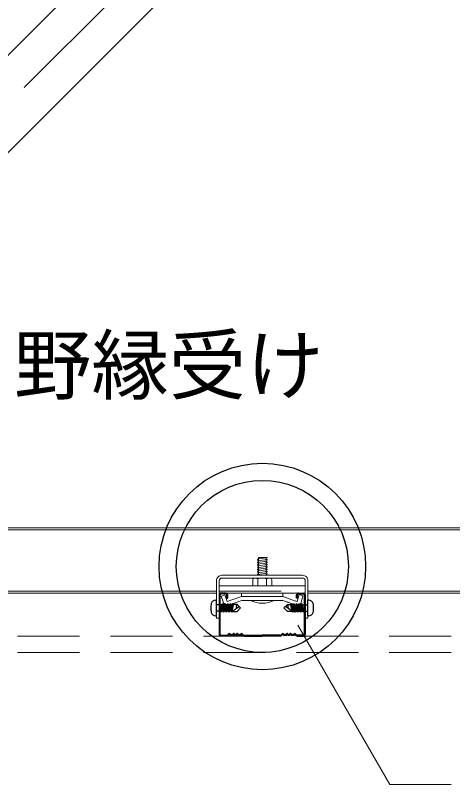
# Model space of a CAD drawing. Units: millimetres on the paper, enlarged 40 times, with parts at other scales. Extents: x -7800 to 7800, y -5387 to 5300.
# Drawn here: x 2323 to 2662, y 3476 to 4072 of the extents above; entities that cross this region are included whole.
import ezdxf
from ezdxf.enums import TextEntityAlignment as Align

# ---------------------------------------------------------------- set-up
doc = ezdxf.new("R2010")
doc.units = ezdxf.units.MM
doc.header["$LTSCALE"] = 40
for name, pattern in [('CHAIN1', [8, 5, -1, 1, -1]), ('DASHED1', [1.8, 1.2, -0.6]), ('DASHED2', [3, 2, -1])]:
    doc.linetypes.add(name, pattern=pattern)
for name, color, linetype, lineweight in [('6-0_中心線', 4, 'CHAIN1', 9), ('6-2_野縁受け', 3, 'Continuous', 18), ('6-3_野縁', 2, 'Continuous', 25), ('6-4_ブレース材・補強材', 4, 'Continuous', 9), ('6-6_文字', 7, 'Continuous', 18), ('6-A_クリップ', 7, 'Continuous', 18), ('6-B_補強金具・金具・その他', 3, 'Continuous', 18), ('6-C_ビス・アンカーボルト・強調図形', 2, 'Continuous', 25), ('6-D_パネル', 4, 'DASHED1', 9)]:
    doc.layers.add(name, color=color, linetype=linetype, lineweight=lineweight)
doc.styles.add('ＭＳ ゴシック', font='')
doc.styles.get('ＭＳ ゴシック').set_extended_font_data('MS Gothic')

msp = doc.modelspace()

# ---------------------------------------------------------------- linework, layer by layer
at = {"layer": '6-0_中心線'}
msp.add_line((2923.69, 4610.1), (1942.36, 3628.77), dxfattribs=at)
at = {"layer": '6-2_野縁受け'}
for p, q in [((2480.93, 3673.43), (2072.31, 3673.43)), ((2143.06, 3675.03), (2544.88, 3675.03)), ((2884.93, 3673.43), (2459.02, 3673.43)), ((2534.26, 3675.03), (2963.1, 3675.03)), ((2478.68, 3625.96), (2145.7, 3625.96)), ((2145.7, 3624.36), (2478.68, 3624.36)), ((2882.78, 3625.96), (2549.6, 3625.96)), ((2549.6, 3624.36), (2882.78, 3624.36))]:
    msp.add_line(p, q, dxfattribs=at)
at = {"layer": '6-2_野縁受け', "linetype": 'DASHED1'}
for p, q in [((2480.81, 3625.95), (2547.5, 3625.95)), ((2480.81, 3624.35), (2547.46, 3624.35))]:
    msp.add_line(p, q, dxfattribs=at)
at = {"layer": '6-3_野縁'}
for p, q in [((2486.14, 3624.35), (2482.14, 3624.35)), ((2542.13, 3624.35), (2546.13, 3624.35)), ((2480.81, 3623.02), (2480.81, 3592.42)), ((2481.48, 3592.39), (2481.48, 3623.02)), ((2486.14, 3623.69), (2482.14, 3623.69)), ((2486.81, 3620.36), (2486.81, 3623.02)), ((2486.81, 3620.36), (2487.48, 3620.36)), ((2487.48, 3620.36), (2487.48, 3623.02)), ((2540.8, 3620.36), (2540.8, 3623.02)), ((2541.47, 3620.36), (2540.8, 3620.36)), ((2541.47, 3620.36), (2541.47, 3623.02)), ((2542.13, 3623.69), (2546.13, 3623.69)), ((2546.8, 3592.39), (2546.8, 3623.02)), ((2547.46, 3623.02), (2547.46, 3592.42)), ((2482.14, 3591.7), (2486.92, 3591.7)), ((2482.14, 3591.7), (2486.92, 3591.7)), ((2486.92, 3591.03), (2482.14, 3591.03)), ((2486.92, 3591.03), (2482.14, 3591.03)), ((2488.34, 3592.83), (2487.4, 3591.89)), ((2487.4, 3591.89), (2488.34, 3592.83)), ((2488.81, 3592.36), (2487.87, 3591.42)), ((2488.81, 3592.36), (2487.87, 3591.42)), ((2498.14, 3592.36), (2499.08, 3591.42)), ((2498.61, 3592.83), (2499.55, 3591.89)), ((2500.03, 3591.7), (2514.14, 3591.7)), ((2500.03, 3591.03), (2514.14, 3591.03)), ((2528.25, 3591.7), (2514.14, 3591.7)), ((2528.25, 3591.03), (2514.14, 3591.03)), ((2529.66, 3592.83), (2528.72, 3591.89)), ((2530.13, 3592.36), (2529.19, 3591.42)), ((2539.47, 3592.36), (2540.41, 3591.42)), ((2539.47, 3592.36), (2540.41, 3591.42)), ((2539.94, 3592.83), (2540.88, 3591.89)), ((2540.88, 3591.89), (2539.94, 3592.83)), ((2546.13, 3591.7), (2541.35, 3591.7)), ((2546.13, 3591.7), (2541.35, 3591.7)), ((2541.35, 3591.03), (2546.13, 3591.03)), ((2541.35, 3591.03), (2546.13, 3591.03))]:
    msp.add_line(p, q, dxfattribs=at)
for centre, radius, start, end in [((2482.14, 3623.02), 1.33, 90.00299, 180.00299), ((2486.14, 3623.02), 1.33, 0.00299, 90.00299), ((2542.13, 3623.02), 1.33, 89.99699, 179.99699), ((2546.13, 3623.02), 1.33, 359.99699, 89.99699), ((2482.14, 3623.02), 0.667, 90.00299, 180.00299), ((2486.14, 3623.02), 0.667, 0.00299, 90.00299), ((2542.13, 3623.02), 0.667, 89.99699, 179.99699), ((2546.13, 3623.02), 0.667, 359.99699, 89.99699), ((2482.14, 3592.36), 1.33, 177.476, 270), ((2482.14, 3592.36), 1.33, 177.476, 270), ((2482.14, 3592.36), 0.667, 177.476, 270), ((2482.14, 3592.36), 0.667, 177.476, 270), ((2486.92, 3592.36), 0.667, 270, 314.99998), ((2486.92, 3592.36), 0.667, 269.99998, 314.99998), ((2486.92, 3592.36), 1.33, 270, 314.99998), ((2486.92, 3592.36), 1.33, 270, 315), ((2488.81, 3592.36), 0.667, 46.39717, 135), ((2490.48, 3594.11), 2.42, 226.39717, 313.60281), ((2490.48, 3594.11), 1.75, 226.39717, 313.60281), ((2492.14, 3592.36), 0.667, 36.86989, 133.60281), ((2493.47, 3593.36), 1.67, 216.86989, 323.1301), ((2493.47, 3593.36), 1, 216.86989, 323.1301), ((2494.81, 3592.36), 0.667, 46.39717, 143.1301), ((2494.81, 3592.36), 0.667, 36.86989, 143.1301), ((2496.47, 3594.11), 2.42, 226.39717, 313.60281), ((2496.47, 3594.11), 1.75, 226.39717, 313.60281), ((2498.14, 3592.36), 0.667, 44.99998, 133.60281), ((2500.03, 3592.36), 1.33, 225, 270), ((2500.03, 3592.36), 0.667, 225, 270), ((2528.25, 3592.36), 0.667, 270, 315), ((2528.25, 3592.36), 1.33, 270, 315), ((2530.13, 3592.36), 0.667, 46.39719, 135.00002), ((2531.8, 3594.11), 2.42, 226.39719, 313.60283), ((2531.8, 3594.11), 1.75, 226.39719, 313.60283), ((2533.47, 3592.36), 0.667, 36.8699, 143.13011), ((2533.47, 3592.36), 0.667, 36.8699, 133.60283), ((2534.8, 3593.36), 1.67, 216.8699, 323.13011), ((2534.8, 3593.36), 1, 216.8699, 323.13011), ((2536.13, 3592.36), 0.667, 46.39719, 143.13011), ((2537.8, 3594.11), 2.42, 226.39719, 313.60283), ((2537.8, 3594.11), 1.75, 226.39719, 313.60283), ((2539.47, 3592.36), 0.667, 45, 133.60283), ((2541.35, 3592.36), 1.33, 225.00002, 270), ((2541.35, 3592.36), 1.33, 225, 270), ((2541.35, 3592.36), 0.667, 225.00002, 270), ((2541.35, 3592.36), 0.667, 225, 270), ((2546.13, 3592.36), 1.33, 269.99997, 2.524), ((2546.13, 3592.36), 1.33, 270, 2.524), ((2546.13, 3592.36), 0.667, 269.99997, 2.524), ((2546.13, 3592.36), 0.667, 270, 2.524)]:
    msp.add_arc(centre, radius, start, end, dxfattribs=at)
at = {"layer": '6-4_ブレース材・補強材'}
for p, q in [((2885.98, 4610.1), (1950.91, 3675.03)), ((2961.4, 4610.1), (2026.33, 3675.03))]:
    msp.add_line(p, q, dxfattribs=at)
at = {"layer": '6-6_文字'}
for p, q in [((2541.71, 3599.4), (2612.98, 3475.96)), ((2612.98, 3475.96), (2660.49, 3475.96))]:
    msp.add_line(p, q, dxfattribs=at)
at = {"layer": '6-A_クリップ'}
for p, q in [((2518.18, 3650.53), (2510.18, 3649.4)), ((2510.18, 3649.4), (2511.18, 3648.88)), ((2518.18, 3649.19), (2510.18, 3648.07)), ((2510.18, 3648.07), (2511.18, 3647.54)), ((2511.18, 3652.07), (2517.18, 3652.07)), ((2511.18, 3638.19), (2511.18, 3652.07)), ((2518.18, 3651.86), (2517.18, 3652.07)), ((2517.18, 3638.19), (2517.18, 3652.03)), ((2518.18, 3650.53), (2517.18, 3651.05)), ((2518.18, 3649.19), (2517.18, 3649.72)), ((2518.18, 3647.86), (2517.18, 3648.39)), ((2518.18, 3647.86), (2510.18, 3646.74)), ((2510.18, 3646.74), (2511.18, 3646.21)), ((2518.18, 3646.53), (2510.18, 3645.4)), ((2510.18, 3645.4), (2511.18, 3644.88)), ((2518.18, 3645.19), (2510.18, 3644.07)), ((2510.18, 3644.07), (2511.18, 3643.54)), ((2518.18, 3643.86), (2510.18, 3642.74)), ((2510.18, 3642.74), (2511.18, 3642.21)), ((2518.18, 3642.53), (2510.18, 3641.4)), ((2518.18, 3646.53), (2517.18, 3647.05)), ((2518.18, 3645.19), (2517.18, 3645.72)), ((2518.18, 3643.86), (2517.18, 3644.39)), ((2518.18, 3642.53), (2517.18, 3643.05)), ((2510.18, 3641.4), (2511.18, 3640.88)), ((2518.18, 3641.2), (2510.18, 3640.07)), ((2510.18, 3640.07), (2511.18, 3639.55)), ((2518.18, 3639.86), (2510.18, 3638.74)), ((2510.18, 3638.74), (2511.18, 3638.21)), ((2518.18, 3638.53), (2515.77, 3638.19)), ((2518.18, 3641.2), (2517.18, 3641.72)), ((2518.18, 3639.86), (2517.18, 3640.39)), ((2518.18, 3638.53), (2517.18, 3639.06)), ((2506.85, 3634.73), (2506.85, 3630.06)), ((2507.74, 3635.84), (2507.11, 3635.52)), ((2507.74, 3635.84), (2507.11, 3635.52)), ((2508.18, 3636.06), (2520.18, 3636.06)), ((2508.66, 3635.94), (2510.84, 3635.39)), ((2508.66, 3635.94), (2510.84, 3635.39)), ((2510.84, 3635.39), (2510.84, 3635.37)), ((2510.84, 3635.37), (2510.84, 3630.06)), ((2517.14, 3635.54), (2517.51, 3635.4)), ((2517.14, 3635.54), (2517.51, 3635.4)), ((2519.7, 3635.94), (2517.51, 3635.4)), ((2519.7, 3635.94), (2517.51, 3635.4)), ((2517.51, 3635.4), (2517.51, 3630.06)), ((2520.61, 3635.84), (2521.23, 3635.54)), ((2520.61, 3635.84), (2521.23, 3635.54)), ((2521.51, 3634.73), (2521.51, 3630.06)), ((2480.85, 3630.06), (2480.85, 3624.33)), ((2480.85, 3630.06), (2547.5, 3630.06)), ((2498.19, 3624.33), (2498.19, 3621.81)), ((2506.85, 3630.06), (2521.51, 3630.06)), ((2530.18, 3624.33), (2530.18, 3621.81)), ((2485.13, 3623.01), (2482.25, 3621.96)), ((2485.13, 3623.01), (2482.25, 3621.96)), ((2484.11, 3616.84), (2482.25, 3621.96)), ((2483.84, 3617.59), (2482.25, 3621.96)), ((2487.04, 3617.75), (2485.13, 3623.01)), ((2487.04, 3617.75), (2485.13, 3623.01)), ((2498.19, 3621.81), (2487.04, 3617.75)), ((2488.07, 3615.01), (2498.33, 3618.74)), ((2498.19, 3621.81), (2514.18, 3621.81)), ((2499.23, 3618.74), (2498.33, 3618.74)), ((2514.18, 3618.74), (2499.23, 3618.74)), ((2523.51, 3618.74), (2504.85, 3618.74)), ((2530.16, 3621.81), (2514.18, 3621.81)), ((2530.16, 3621.81), (2514.18, 3621.81)), ((2530.16, 3621.81), (2514.18, 3621.81)), ((2514.18, 3618.74), (2529.12, 3618.74)), ((2514.18, 3618.74), (2527.15, 3618.74)), ((2514.18, 3618.74), (2526.37, 3618.74)), ((2526.82, 3618.74), (2529.12, 3618.74)), ((2527.48, 3618.74), (2530.03, 3618.74)), ((2534.35, 3617.17), (2530.03, 3618.74)), ((2530.16, 3621.81), (2540.03, 3618.22)), ((2539.64, 3618.36), (2541.31, 3617.75)), ((2541.31, 3617.75), (2542.76, 3623.16)), ((2542.76, 3623.16), (2545.72, 3622.36)), ((2544.31, 3617.09), (2545.72, 3622.36)), ((2540.29, 3615.01), (2533.36, 3617.53))]:
    msp.add_line(p, q, dxfattribs=at)
for points in [[(2518.18, 3651.86), (2510.18, 3650.74), (2511.18, 3650.21)], [(2480.85, 3624.33), (2547.5, 3624.33), (2547.5, 3630.06)]]:
    msp.add_lwpolyline(points, dxfattribs=at)
for centre, radius, start, end in [((2508.18, 3634.73), 1.33, 90, 180), ((2508.33, 3634.65), 1.33, 75.942, 116.60205), ((2508.33, 3634.65), 1.33, 75.942, 116.60205), ((2514.18, 3627.39), 8.66, 70.01814, 112.61984), ((2514.18, 3627.39), 8.66, 70.01814, 112.61984), ((2520.02, 3634.65), 1.33, 63.73468, 103.86021), ((2520.02, 3634.65), 1.33, 63.73468, 103.86021), ((2520.18, 3634.73), 1.33, 0, 90), ((2514.18, 3637.41), 20.86, 243.43494, 296.56505), ((2486.99, 3617.88), 3.07, 199.99997, 299.99998), ((2541.35, 3617.89), 3.07, 245, 345)]:
    msp.add_arc(centre, radius, start, end, dxfattribs=at)
at = {"layer": '6-B_補強金具・金具・その他'}
for p, q in [((2545.33, 3638.19), (2482.94, 3638.19)), ((2478.68, 3633.93), (2478.68, 3604.87)), ((2480.81, 3633.93), (2480.81, 3604.87)), ((2545.33, 3636.06), (2482.94, 3636.06)), ((2547.46, 3633.93), (2547.46, 3604.87)), ((2549.6, 3633.93), (2549.6, 3604.87)), ((2478.68, 3604.87), (2480.81, 3604.87)), ((2547.46, 3604.87), (2549.6, 3604.87))]:
    msp.add_line(p, q, dxfattribs=at)
for centre, radius, start, end in [((2482.94, 3633.93), 4.27, 90, 180.00244), ((2545.33, 3633.93), 4.27, 359.99878, 90), ((2482.94, 3633.93), 2.13, 90, 180.00244), ((2545.33, 3633.93), 2.13, 359.99878, 90)]:
    msp.add_arc(centre, radius, start, end, dxfattribs=at)
at = {"layer": '6-C_ビス・アンカーボルト・強調図形'}
for p, q in [((2478.01, 3618.85), (2478.68, 3618.85)), ((2478.68, 3606.86), (2478.68, 3618.85)), ((2550.26, 3618.85), (2549.59, 3618.85)), ((2549.59, 3606.86), (2549.59, 3618.85)), ((2482.61, 3615.33), (2481.51, 3615.33)), ((2481.85, 3610.33), (2482.61, 3614.09)), ((2482.63, 3611.57), (2483.55, 3616.19)), ((2482.88, 3615.36), (2483.55, 3616.19)), ((2482.9, 3610.36), (2483.9, 3615.36)), ((2483.9, 3615.36), (2483.55, 3616.19)), ((2484.9, 3615.36), (2483.9, 3615.36)), ((2483.9, 3610.36), (2484.9, 3615.36)), ((2484.24, 3609.52), (2485.57, 3616.19)), ((2484.9, 3615.36), (2485.57, 3616.19)), ((2484.92, 3610.36), (2485.92, 3615.36)), ((2485.92, 3615.36), (2485.57, 3616.19)), ((2486.92, 3615.36), (2485.92, 3615.36)), ((2485.92, 3610.36), (2486.92, 3615.36)), ((2486.26, 3609.52), (2487.59, 3616.19)), ((2486.92, 3615.36), (2487.59, 3616.19)), ((2486.94, 3610.36), (2487.94, 3615.36)), ((2487.94, 3615.36), (2487.59, 3616.19)), ((2488.94, 3615.36), (2487.94, 3615.36)), ((2487.94, 3610.36), (2488.94, 3615.36)), ((2488.28, 3609.52), (2489.61, 3616.19)), ((2488.94, 3615.36), (2489.61, 3616.19)), ((2488.96, 3610.36), (2489.96, 3615.36)), ((2489.96, 3615.36), (2489.61, 3616.19)), ((2490.95, 3615.36), (2489.96, 3615.36)), ((2489.96, 3610.36), (2490.95, 3615.36)), ((2490.3, 3609.52), (2491.63, 3616.19)), ((2490.95, 3615.36), (2491.63, 3616.19)), ((2490.97, 3610.36), (2491.97, 3615.36)), ((2490.97, 3610.36), (2496.2, 3613.96)), ((2491.97, 3615.36), (2491.63, 3616.19)), ((2494.64, 3615.52), (2491.91, 3615.52)), ((2497.31, 3612.86), (2494.64, 3615.52)), ((2494.64, 3610.19), (2497.31, 3612.86)), ((2530.96, 3612.86), (2533.63, 3615.52)), ((2533.63, 3610.19), (2530.96, 3612.86)), ((2537.3, 3610.36), (2532.07, 3613.96)), ((2533.63, 3615.52), (2536.37, 3615.52)), ((2536.3, 3615.36), (2536.64, 3616.19)), ((2537.3, 3610.36), (2536.3, 3615.36)), ((2537.32, 3615.36), (2536.64, 3616.19)), ((2537.97, 3609.52), (2536.64, 3616.19)), ((2537.32, 3615.36), (2538.32, 3615.36)), ((2538.32, 3610.36), (2537.32, 3615.36)), ((2538.32, 3615.36), (2538.66, 3616.19)), ((2539.32, 3610.36), (2538.32, 3615.36)), ((2539.34, 3615.36), (2538.66, 3616.19)), ((2539.99, 3609.52), (2538.66, 3616.19)), ((2539.34, 3615.36), (2540.34, 3615.36)), ((2540.34, 3610.36), (2539.34, 3615.36)), ((2540.34, 3615.36), (2540.68, 3616.19)), ((2541.33, 3610.36), (2540.34, 3615.36)), ((2541.35, 3615.36), (2540.68, 3616.19)), ((2542.01, 3609.52), (2540.68, 3616.19)), ((2541.35, 3615.36), (2542.35, 3615.36)), ((2542.35, 3610.36), (2541.35, 3615.36)), ((2542.35, 3615.36), (2542.7, 3616.19)), ((2543.35, 3610.36), (2542.35, 3615.36)), ((2543.37, 3615.36), (2542.7, 3616.19)), ((2544.03, 3609.52), (2542.7, 3616.19)), ((2543.37, 3615.36), (2544.37, 3615.36)), ((2544.37, 3610.36), (2543.37, 3615.36)), ((2544.37, 3615.36), (2544.72, 3616.19)), ((2545.37, 3610.36), (2544.37, 3615.36)), ((2545.39, 3615.36), (2544.72, 3616.19)), ((2545.64, 3611.57), (2544.72, 3616.19)), ((2545.66, 3615.33), (2546.76, 3615.33)), ((2546.42, 3610.33), (2545.66, 3614.09)), ((2478.01, 3606.86), (2478.68, 3606.86)), ((2482.61, 3610.33), (2481.51, 3610.33)), ((2482.2, 3609.5), (2481.85, 3610.33)), ((2482.2, 3609.5), (2482.61, 3611.54)), ((2482.2, 3609.5), (2482.61, 3610)), ((2482.63, 3610.03), (2482.9, 3610.36)), ((2483.9, 3610.36), (2482.63, 3610.36)), ((2484.24, 3609.52), (2483.9, 3610.36)), ((2484.24, 3609.52), (2484.92, 3610.36)), ((2485.92, 3610.36), (2484.92, 3610.36)), ((2486.26, 3609.52), (2485.92, 3610.36)), ((2486.26, 3609.52), (2486.94, 3610.36)), ((2487.94, 3610.36), (2486.94, 3610.36)), ((2488.28, 3609.52), (2487.94, 3610.36)), ((2488.28, 3609.52), (2488.96, 3610.36)), ((2489.96, 3610.36), (2488.96, 3610.36)), ((2490.3, 3609.52), (2489.96, 3610.36)), ((2490.3, 3609.52), (2490.97, 3610.36)), ((2490.84, 3610.19), (2494.64, 3610.19)), ((2537.43, 3610.19), (2533.63, 3610.19)), ((2537.97, 3609.52), (2537.3, 3610.36)), ((2537.97, 3609.52), (2538.32, 3610.36)), ((2538.32, 3610.36), (2539.32, 3610.36)), ((2539.99, 3609.52), (2539.32, 3610.36)), ((2539.99, 3609.52), (2540.34, 3610.36)), ((2540.34, 3610.36), (2541.33, 3610.36)), ((2542.01, 3609.52), (2541.33, 3610.36)), ((2542.01, 3609.52), (2542.35, 3610.36)), ((2542.35, 3610.36), (2543.35, 3610.36)), ((2544.03, 3609.52), (2543.35, 3610.36)), ((2544.03, 3609.52), (2544.37, 3610.36)), ((2544.37, 3610.36), (2545.64, 3610.36)), ((2545.64, 3610.03), (2545.37, 3610.36)), ((2546.07, 3609.5), (2545.66, 3611.54)), ((2545.66, 3610.33), (2546.76, 3610.33)), ((2546.07, 3609.5), (2545.66, 3610)), ((2546.07, 3609.5), (2546.42, 3610.33)), ((2550.26, 3606.86), (2549.59, 3606.86))]:
    msp.add_line(p, q, dxfattribs=at)
at = {"layer": '6-C_ビス・アンカーボルト・強調図形', "linetype": 'DASHED2'}
for p, q in [((2478.69, 3615.35), (2478.64, 3615.35)), ((2481.51, 3615.33), (2478.67, 3615.33)), ((2546.76, 3615.33), (2549.6, 3615.33)), ((2549.58, 3615.35), (2549.63, 3615.35)), ((2481.51, 3610.33), (2478.67, 3610.33)), ((2478.69, 3610.35), (2478.68, 3610.35)), ((2546.76, 3610.33), (2549.6, 3610.33)), ((2549.58, 3610.35), (2549.59, 3610.35))]:
    msp.add_line(p, q, dxfattribs=at)
at = {"layer": '6-C_ビス・アンカーボルト・強調図形'}
for points in [[(2482.62, 3614.11), (2482.87, 3615.35), (2482.62, 3615.35)], [(2545.65, 3614.11), (2545.4, 3615.35), (2545.65, 3615.35)]]:
    msp.add_lwpolyline(points, dxfattribs=at)
for radius in [80, 66.67]:
    msp.add_circle((2514.26, 3644.99), radius, dxfattribs=at)
for centre, radius, start, end in [((2478.01, 3615.44), 3.42, 90, 166.10396), ((2550.26, 3615.44), 3.42, 13.89604, 90), ((2488.44, 3612.86), 14.16, 166.10396, 180.00002), ((2488.44, 3612.86), 14.16, 180, 193.89606), ((2496.2, 3613.96), 2.21, 135, 214.55244), ((2532.07, 3613.96), 2.21, 325.44756, 45), ((2539.83, 3612.86), 14.16, 359.99998, 13.89604), ((2539.83, 3612.86), 14.16, 346.10394, 0), ((2478.01, 3610.28), 3.42, 193.89606, 270), ((2550.26, 3610.28), 3.42, 270, 346.10394)]:
    msp.add_arc(centre, radius, start, end, dxfattribs=at)
at = {"layer": '6-D_パネル'}
for p, q in [((308.6, 3591.03), (3552.9, 3591.03)), ((308.6, 3578.36), (3552.9, 3578.36))]:
    msp.add_line(p, q, dxfattribs=at)

# ---------------------------------------------------------------- texts
at = {"layer": '6-6_文字', "style": 'ＭＳ ゴシック'}
msp.add_text('野縁受け', height=43.99, dxfattribs=at).set_placement((2321.78, 3765.83), align=Align.BOTTOM_LEFT)

doc.saveas('drawing.dxf')
